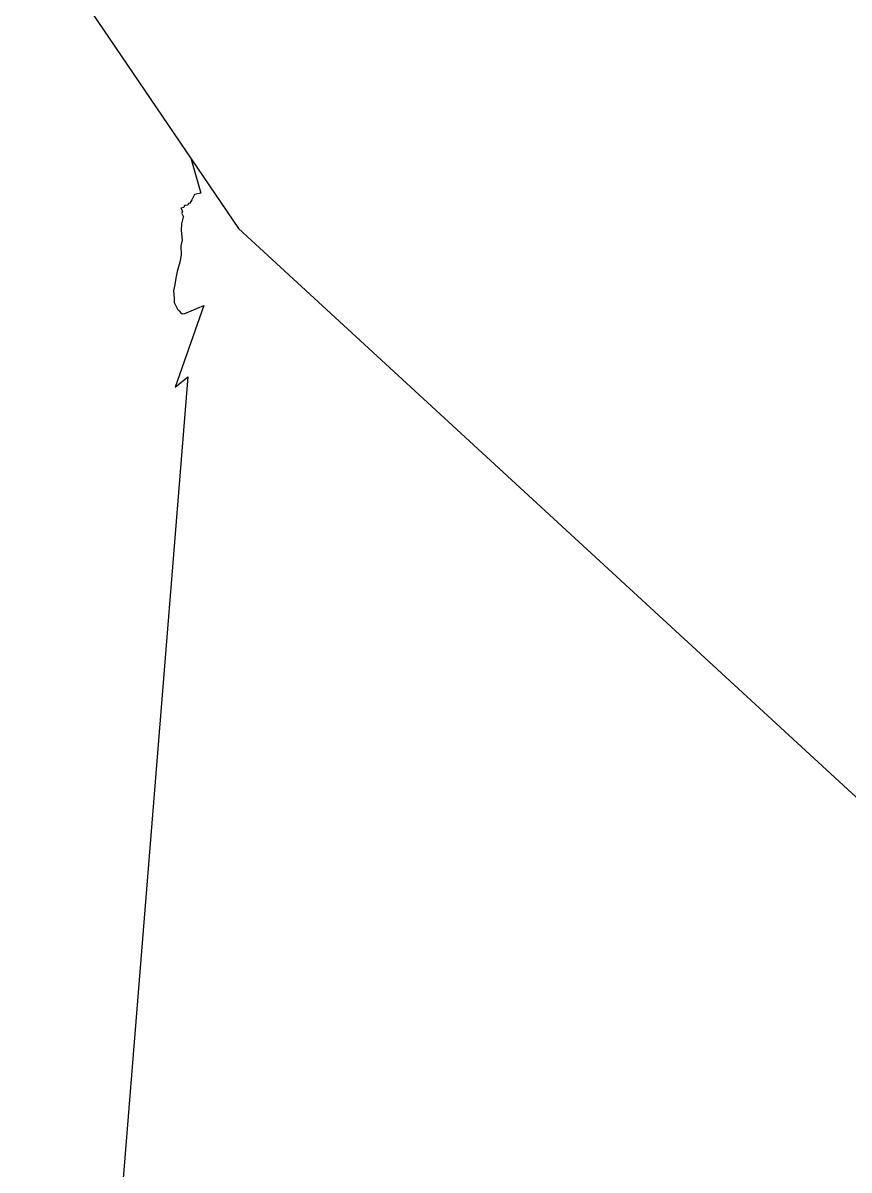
# Model space of a CAD drawing. Header units: metres. Extents: x 706349 to 713144, y 2649082 to 2655455.
# Drawn here: x 707101 to 707778, y 2653825 to 2654765 of the extents above; entities that cross this region are included whole.
import ezdxf

# ---------------------------------------------------------------- set-up
doc = ezdxf.new("R2010")
doc.units = ezdxf.units.M
doc.layers.add('C-TINN-BNDY', color=110, linetype='Continuous')
doc.layers.add('C-TOPO-MINR', color=8, linetype='Continuous')

msp = doc.modelspace()

# ---------------------------------------------------------------- linework, layer by layer
at = {"layer": 'C-TINN-BNDY', "color": 110, "linetype": 'Continuous', "lineweight": -3, "flags": 128}
msp.add_lwpolyline([(706694.69, 2655454.18), (707277.41, 2654597.02), (709174.86, 2652849.91)], dxfattribs=at)
at = {"layer": 'C-TOPO-MINR', "color": 8, "linetype": 'Continuous', "lineweight": -3, "elevation": 2, "flags": 128}
msp.add_lwpolyline([(707238.19, 2654654.71), (707246.51, 2654625.89), (707241.35, 2654624.92), (707239.06, 2654620.3), (707238.34, 2654619.02), (707237.61, 2654617.68), (707236.41, 2654617.51), (707235.83, 2654616.09), (707233.21, 2654615.69), (707232.64, 2654614.19), (707230.01, 2654613.7), (707231.45, 2654611.01), (707230.83, 2654609.35), (707232.27, 2654606.54), (707232.14, 2654606.2), (707230.7, 2654600.89), (707230.31, 2654595.32), (707231.31, 2654587.36), (707230.01, 2654582.75), (707230.32, 2654575.14), (707229.27, 2654569.33), (707227.11, 2654561.65), (707226.14, 2654556.21), (707225.18, 2654550.92), (707224.23, 2654545.78), (707224.54, 2654539.44), (707224.69, 2654536.33), (707227.37, 2654530.7), (707228.61, 2654529.42), (707229.84, 2654528.15), (707231.09, 2654526.89), (707233.4, 2654527.34), (707248.93, 2654533.88), (707225.36, 2654466.78), (707235.78, 2654475.43), (707160.6, 2653543.79)], dxfattribs=at)

doc.saveas('drawing.dxf')
